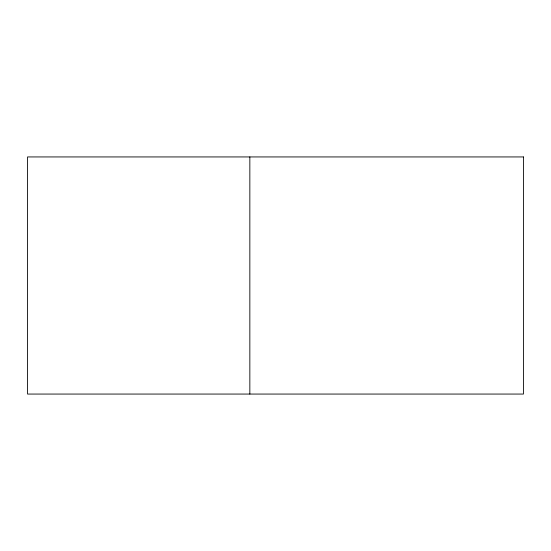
<?xml version="1.0" encoding="UTF-8"?>
<svg xmlns="http://www.w3.org/2000/svg" width="551" height="551" viewBox="0 0 551 551"><rect width="100%" height="100%" fill="white"/><g stroke="black" fill="none" stroke-linecap="round" stroke-linejoin="round"><path stroke-width="0.83" d="M249.844 156.939L249.844 394.061M523.45 156.939L27.55 156.939L27.55 394.061L523.45 394.061L523.45 156.939"/></g></svg>
